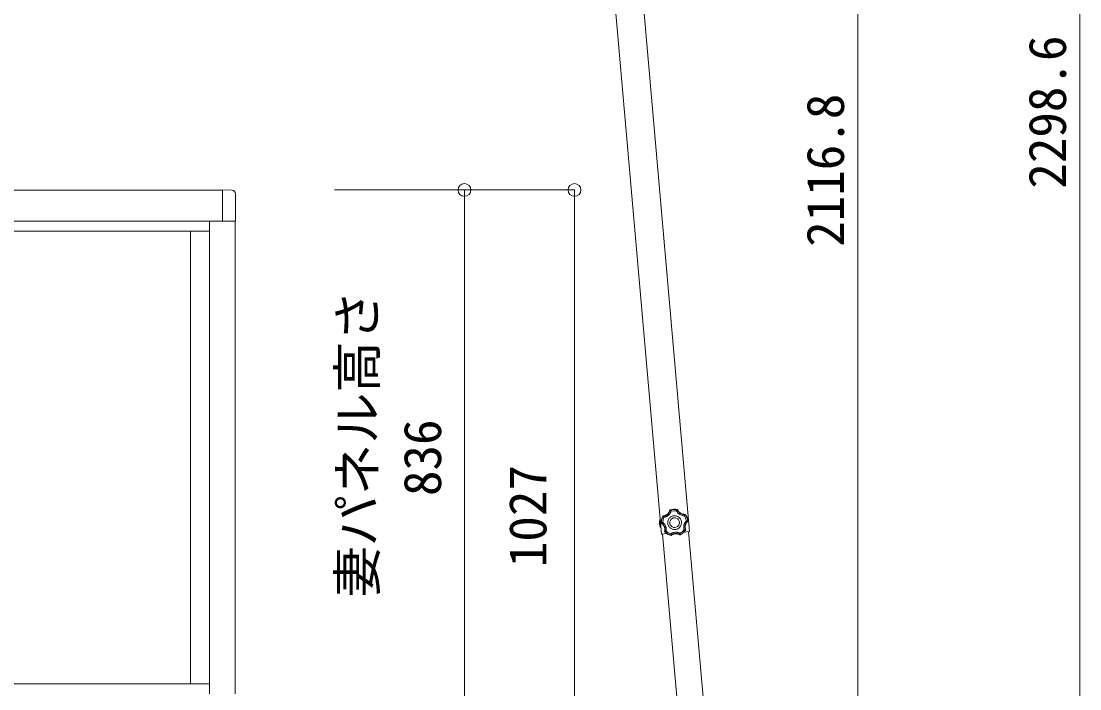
# Model space of a CAD drawing. Units: millimetres at full size. Extents: x -5590 to 5652, y -3902 to 3858.
# Drawn here: x -2313 to -658, y -744 to 300 of the extents above; entities that cross this region are included whole.
import ezdxf
from ezdxf.enums import TextEntityAlignment as Align

# ---------------------------------------------------------------- set-up
doc = ezdxf.new("R2010")
doc.units = ezdxf.units.MM
doc.header["$LTSCALE"] = 20
doc.header["$PDMODE"] = 32
doc.header["$PDSIZE"] = 20
doc.layers.add('0-A_寸法', color=6, linetype='Continuous', lineweight=9)
doc.layers.add('1-0_FRAME', color=7, linetype='Continuous', lineweight=9)
doc.styles.add('ＭＳ ゴシック', font='')
doc.styles.get('ＭＳ ゴシック').set_extended_font_data('MS Gothic')

msp = doc.modelspace()

# ---------------------------------------------------------------- linework, layer by layer
at = {"layer": '0-A_寸法'}
for p, q in [((-657.77, -991.06), (-657.77, 1307.5)), ((-1004.88, -991.06), (-1004.88, 1125.73))]:
    msp.add_line(p, q, dxfattribs=at)
at = {"layer": '1-0_FRAME', "color": 4}
for p, q in [((-1267.98, -497.83), (-1407.43, 1096.08)), ((-1311.81, -501.66), (-1451.26, 1092.25)), ((-1998.37, 36.04), (-3430.37, 36.04)), ((-1998.37, -12.66), (-1998.37, 36.54)), ((-1998.37, 36.54), (-1983.08, 35.74)), ((-1977.87, 30.24), (-1977.87, -12.66)), ((-1998.37, -12.46), (-3430.37, -12.46)), ((-2018.37, -751.46), (-2018.37, -12.46)), ((-1998.37, -12.66), (-1977.87, -12.66)), ((-1978.37, -751.26), (-1978.37, -12.66)), ((-2018.37, -27.96), (-2694.37, -27.96)), ((-2048.37, -735.96), (-2048.37, -27.96)), ((-1287.35, -463.56), (-1287.16, -463.22)), ((-1286.8, -463.5), (-1287.16, -463.22)), ((-1286.8, -463.5), (-1287.16, -463.22)), ((-1314.5, -478.91), (-1313.79, -478.86)), ((-1314.5, -478.91), (-1314.05, -485.4)), ((-1313.79, -478.86), (-1312.88, -491.83)), ((-1309.21, -473.27), (-1309.6, -473.52)), ((-1309.21, -473.27), (-1309.6, -473.52)), ((-1309.33, -473.8), (-1309.6, -473.52)), ((-1308.95, -473.55), (-1309.33, -473.8)), ((-1308.95, -473.55), (-1309.33, -473.8)), ((-1309.21, -473.27), (-1308.95, -473.55)), ((-1298.24, -463.99), (-1298.56, -464.32)), ((-1298.24, -463.99), (-1298.56, -464.32)), ((-1298.33, -464.63), (-1298.56, -464.32)), ((-1298.01, -464.3), (-1298.33, -464.64)), ((-1298.01, -464.3), (-1298.33, -464.63)), ((-1298.24, -463.99), (-1298.01, -464.3)), ((-1286.99, -463.84), (-1287.35, -463.56)), ((-1286.99, -463.84), (-1287.35, -463.56)), ((-1286.8, -463.5), (-1286.99, -463.84)), ((-1275.23, -471.19), (-1275.01, -470.87)), ((-1274.82, -471.39), (-1275.23, -471.19)), ((-1274.82, -471.39), (-1275.23, -471.19)), ((-1274.59, -471.07), (-1275.01, -470.87)), ((-1274.59, -471.07), (-1275.01, -470.87)), ((-1274.59, -471.07), (-1274.82, -471.39)), ((-1313.59, -491.88), (-1314.05, -485.4)), ((-1313.59, -491.88), (-1312.88, -491.83)), ((-1312.28, -484.3), (-1311.92, -484.17)), ((-1312.28, -484.3), (-1312.06, -484.7)), ((-1312.28, -484.3), (-1312.07, -484.7)), ((-1311.7, -484.58), (-1312.06, -484.7)), ((-1311.92, -484.17), (-1311.7, -484.58)), ((-1311.92, -484.17), (-1311.7, -484.58)), ((-1274.39, -495.64), (-1274.33, -495.18)), ((-1274.39, -495.64), (-1274.32, -495.18)), ((-1274.02, -495.75), (-1274.39, -495.64)), ((-1274.32, -495.18), (-1273.96, -495.3)), ((-1274.02, -495.75), (-1273.96, -495.3)), ((-1274.02, -495.75), (-1273.96, -495.3)), ((-1270.97, -481.73), (-1270.81, -481.3)), ((-1270.97, -481.73), (-1270.81, -481.3)), ((-1270.59, -481.8), (-1270.97, -481.73)), ((-1270.81, -481.3), (-1270.43, -481.37)), ((-1270.59, -481.8), (-1270.43, -481.37)), ((-1270.59, -481.8), (-1270.43, -481.37)), ((-1303.45, -500.93), (-1311.81, -501.66)), ((-1269.59, -966.36), (-1310.26, -501.52)), ((-1306.85, -497.6), (-1306.51, -497.43)), ((-1306.85, -497.6), (-1306.73, -498.04)), ((-1306.85, -497.6), (-1306.73, -498.04)), ((-1306.38, -497.87), (-1306.73, -498.04)), ((-1306.51, -497.43), (-1306.38, -497.87)), ((-1306.5, -497.43), (-1306.38, -497.87)), ((-1297.31, -503.54), (-1296.86, -503.46)), ((-1297.31, -503.54), (-1296.86, -503.46)), ((-1297.31, -503.93), (-1297.31, -503.54)), ((-1297.31, -503.93), (-1296.86, -503.84)), ((-1297.31, -503.93), (-1296.86, -503.84)), ((-1296.86, -503.46), (-1296.86, -503.84)), ((-1283.03, -502.49), (-1282.58, -502.51)), ((-1282.98, -502.87), (-1283.03, -502.49)), ((-1283.03, -502.49), (-1282.58, -502.51)), ((-1282.98, -502.87), (-1282.53, -502.89)), ((-1282.98, -502.87), (-1282.53, -502.89)), ((-1282.58, -502.51), (-1282.53, -502.89)), ((-1267.98, -497.83), (-1276.34, -498.56)), ((-1228.78, -962.46), (-1269.42, -497.94)), ((-2018.37, -735.96), (-2694.37, -735.96))]:
    msp.add_line(p, q, dxfattribs=at)
at = {"layer": '1-0_FRAME', "color": 6}
for p, q in [((-1447.8, 36.24), (-1822.97, 36.24)), ((-1619.79, -799.75), (-1619.79, 36.24)), ((-1447.8, 36.24), (-1447.8, -991.06))]:
    msp.add_line(p, q, dxfattribs=at)
at = {"layer": '1-0_FRAME', "color": 4}
for points in [[(-1287.16, -463.22), (-1289.95, -462.85), (-1292.75, -462.86), (-1295.53, -463.24), (-1298.24, -463.99)], [(-1287.16, -463.22), (-1289.95, -462.85), (-1292.75, -462.86), (-1295.53, -463.24), (-1298.24, -463.99)], [(-1287.35, -463.56), (-1290.03, -463.22), (-1292.73, -463.23), (-1295.4, -463.59), (-1298.01, -464.3)], [(-1309.6, -473.52), (-1310.81, -476.06), (-1311.67, -478.73), (-1312.16, -481.49), (-1312.28, -484.3)], [(-1309.6, -473.52), (-1310.81, -476.06), (-1311.67, -478.73), (-1312.16, -481.49), (-1312.28, -484.3)], [(-1309.33, -473.8), (-1310.48, -476.25), (-1311.31, -478.82), (-1311.79, -481.47), (-1311.92, -484.17)], [(-1309.33, -473.8), (-1309.32, -473.81), (-1309.3, -473.83), (-1309.28, -473.86), (-1309.25, -473.89), (-1309.22, -473.94), (-1309.17, -473.99), (-1309.12, -474.05), (-1309.07, -474.11), (-1309.01, -474.18), (-1308.94, -474.26), (-1308.86, -474.36), (-1308.71, -474.54), (-1308.54, -474.73), (-1308.4, -474.89), (-1308.31, -474.99), (-1308.21, -475.1), (-1308.12, -475.21), (-1308.02, -475.32), (-1307.92, -475.42), (-1309.36, -479.3), (-1309.91, -483.4)], [(-1298.56, -464.32), (-1298.76, -464.97), (-1299, -465.59), (-1299.24, -466.13), (-1299.39, -466.43), (-1299.54, -466.73), (-1299.7, -467.02), (-1299.88, -467.31), (-1300.05, -467.6), (-1300.68, -468.48), (-1301.55, -469.49), (-1302.53, -470.41), (-1303.6, -471.21), (-1304.74, -471.9), (-1305.72, -472.36), (-1306.04, -472.49), (-1306.35, -472.6), (-1306.67, -472.71), (-1306.99, -472.81), (-1307.31, -472.91), (-1307.89, -473.05), (-1308.55, -473.17), (-1309.21, -473.27)], [(-1308.95, -473.55), (-1308.29, -473.45), (-1307.64, -473.33), (-1307.06, -473.19), (-1306.74, -473.09), (-1306.43, -472.99), (-1306.11, -472.89), (-1305.8, -472.77), (-1305.5, -472.65), (-1305, -472.43), (-1304.41, -472.13), (-1303.85, -471.8), (-1303.54, -471.61), (-1303.26, -471.43), (-1302.99, -471.24), (-1302.72, -471.04), (-1302.46, -470.83), (-1301.96, -470.4), (-1301.03, -469.47), (-1300.2, -468.45), (-1299.67, -467.65), (-1299.34, -467.08), (-1299.04, -466.49), (-1298.77, -465.88), (-1298.53, -465.27), (-1298.33, -464.63)], [(-1308.95, -473.55), (-1308.94, -473.56), (-1308.93, -473.58), (-1308.91, -473.61), (-1308.89, -473.65), (-1308.87, -473.7), (-1308.84, -473.76), (-1308.8, -473.83), (-1308.76, -473.9), (-1308.72, -473.99), (-1308.67, -474.08), (-1308.62, -474.19), (-1308.5, -474.39), (-1308.38, -474.62), (-1308.28, -474.8), (-1308.21, -474.92), (-1308.14, -475.05), (-1308.07, -475.17), (-1308, -475.3), (-1307.92, -475.42)], [(-1298.33, -464.64), (-1298.29, -464.66), (-1298.22, -464.72), (-1298.1, -464.81), (-1297.96, -464.92), (-1297.78, -465.05), (-1297.58, -465.21), (-1297.37, -465.38), (-1297.14, -465.57), (-1296.9, -465.77), (-1296.66, -465.97), (-1296.91, -466.62), (-1297.19, -467.26), (-1297.46, -467.81), (-1297.63, -468.12), (-1297.8, -468.42), (-1297.98, -468.72), (-1298.16, -469.02), (-1298.36, -469.31), (-1298.98, -470.14), (-1299.88, -471.18), (-1300.89, -472.13), (-1301.25, -472.42), (-1301.52, -472.64), (-1301.8, -472.85), (-1302.09, -473.05), (-1302.37, -473.24), (-1302.76, -473.49), (-1303.36, -473.83), (-1303.97, -474.15), (-1304.59, -474.44), (-1305.23, -474.7), (-1305.89, -474.93), (-1306.56, -475.12), (-1307.24, -475.29), (-1307.92, -475.42)], [(-1280.52, -483.05), (-1280.65, -481.96), (-1280.89, -480.9), (-1281.23, -479.89), (-1281.66, -478.92), (-1282.18, -478.01), (-1282.78, -477.16), (-1283.46, -476.38), (-1284.21, -475.66), (-1285.02, -475.02), (-1285.89, -474.46), (-1286.82, -473.98), (-1287.79, -473.59), (-1288.81, -473.3), (-1289.86, -473.1), (-1290.94, -473.02), (-1292.04, -473.04), (-1293.14, -473.17), (-1294.2, -473.41), (-1295.21, -473.75), (-1296.18, -474.18), (-1297.08, -474.7), (-1297.94, -475.3), (-1298.72, -475.98), (-1299.44, -476.72), (-1300.08, -477.54), (-1300.64, -478.41), (-1301.12, -479.34), (-1301.51, -480.31), (-1301.8, -481.32), (-1301.99, -482.37), (-1302.08, -483.46), (-1302.06, -484.56), (-1301.93, -485.66), (-1301.69, -486.72), (-1301.35, -487.73), (-1300.92, -488.69), (-1300.4, -489.6), (-1299.8, -490.45), (-1299.12, -491.24)], [(-1298.01, -464.3), (-1297.98, -464.34), (-1297.92, -464.41), (-1297.83, -464.52), (-1297.71, -464.66), (-1297.56, -464.83), (-1297.4, -465.03), (-1297.23, -465.24), (-1297.04, -465.48), (-1296.85, -465.72), (-1296.66, -465.97)], [(-1288.45, -465.4), (-1292.59, -465.23), (-1296.66, -465.97)], [(-1287.35, -463.56), (-1287.37, -463.6), (-1287.42, -463.68), (-1287.5, -463.8), (-1287.6, -463.95), (-1287.71, -464.14), (-1287.85, -464.36), (-1287.99, -464.6), (-1288.14, -464.85), (-1288.3, -465.12), (-1288.45, -465.4)], [(-1286.99, -463.84), (-1287.02, -463.87), (-1287.08, -463.94), (-1287.19, -464.04), (-1287.31, -464.17), (-1287.47, -464.33), (-1287.64, -464.51), (-1287.83, -464.72), (-1288.04, -464.93), (-1288.24, -465.16), (-1288.45, -465.4)], [(-1275.23, -471.19), (-1275.24, -471.23), (-1275.28, -471.32), (-1275.32, -471.45), (-1275.38, -471.63), (-1275.46, -471.84), (-1275.55, -472.07), (-1275.64, -472.33), (-1275.75, -472.61), (-1275.87, -472.9), (-1275.98, -473.19), (-1276.69, -473.15), (-1277.39, -473.08), (-1278.08, -472.98), (-1278.77, -472.84), (-1279.46, -472.67), (-1280.46, -472.35), (-1281.74, -471.82), (-1282.97, -471.17), (-1283.49, -470.85), (-1283.79, -470.65), (-1284.08, -470.45), (-1284.36, -470.24), (-1284.63, -470.03), (-1284.97, -469.75), (-1285.49, -469.29), (-1285.99, -468.8), (-1286.46, -468.29), (-1286.92, -467.75), (-1287.34, -467.19), (-1287.74, -466.61), (-1288.11, -466.01), (-1288.45, -465.4)], [(-1286.99, -463.84), (-1286.7, -464.44), (-1286.37, -465.02), (-1286.02, -465.58), (-1285.64, -466.13), (-1285.23, -466.65), (-1284.8, -467.15), (-1284.34, -467.62), (-1283.86, -468.06), (-1283.52, -468.35), (-1283.27, -468.56), (-1283, -468.75), (-1282.73, -468.95), (-1282.46, -469.13), (-1282.08, -469.37), (-1280.93, -469.99), (-1279.71, -470.49), (-1278.77, -470.78), (-1278.45, -470.86), (-1278.12, -470.93), (-1277.79, -470.99), (-1277.47, -471.05), (-1277.14, -471.09), (-1276.56, -471.15), (-1275.89, -471.19), (-1275.23, -471.19)], [(-1275.01, -470.87), (-1275.68, -470.88), (-1276.35, -470.84), (-1276.93, -470.78), (-1277.26, -470.74), (-1277.6, -470.68), (-1277.93, -470.62), (-1278.25, -470.54), (-1278.58, -470.46), (-1279.62, -470.14), (-1280.84, -469.62), (-1282.02, -468.98), (-1283.12, -468.21), (-1284.12, -467.33), (-1284.86, -466.54), (-1285.08, -466.28), (-1285.29, -466.02), (-1285.49, -465.75), (-1285.69, -465.48), (-1285.87, -465.2), (-1286.18, -464.7), (-1286.51, -464.11), (-1286.8, -463.5)], [(-1274.82, -471.39), (-1274.84, -471.43), (-1274.89, -471.51), (-1274.97, -471.63), (-1275.06, -471.79), (-1275.18, -471.98), (-1275.32, -472.19), (-1275.47, -472.42), (-1275.63, -472.67), (-1275.81, -472.93), (-1275.98, -473.19)], [(-1272.9, -480.81), (-1274.02, -476.83), (-1275.98, -473.19)], [(-1270.81, -481.3), (-1271.32, -478.64), (-1272.16, -476.08), (-1273.33, -473.65), (-1274.82, -471.39)], [(-1270.43, -481.37), (-1270.94, -478.6), (-1271.82, -475.94), (-1273.04, -473.42), (-1274.59, -471.07)], [(-1270.43, -481.37), (-1270.94, -478.6), (-1271.82, -475.94), (-1273.04, -473.42), (-1274.59, -471.07)], [(-1312.07, -484.7), (-1311.52, -485.09), (-1311, -485.52), (-1310.56, -485.91), (-1310.32, -486.14), (-1310.08, -486.38), (-1309.85, -486.62), (-1309.63, -486.88), (-1309.41, -487.13), (-1308.76, -488), (-1308.07, -489.14), (-1307.51, -490.36), (-1307.07, -491.62), (-1306.78, -492.92), (-1306.64, -494), (-1306.61, -494.33), (-1306.6, -494.67), (-1306.59, -495.01), (-1306.6, -495.34), (-1306.61, -495.68), (-1306.65, -496.27), (-1306.74, -496.93), (-1306.85, -497.6)], [(-1311.92, -484.17), (-1311.87, -484.16), (-1311.79, -484.12), (-1311.65, -484.06), (-1311.48, -484), (-1311.27, -483.91), (-1311.04, -483.82), (-1310.78, -483.72), (-1310.5, -483.62), (-1310.21, -483.51), (-1309.91, -483.4)], [(-1311.7, -484.58), (-1311.66, -484.55), (-1311.58, -484.5), (-1311.47, -484.42), (-1311.32, -484.31), (-1311.13, -484.19), (-1310.92, -484.05), (-1310.69, -483.9), (-1310.44, -483.73), (-1310.18, -483.57), (-1309.91, -483.4), (-1309.37, -483.84), (-1308.85, -484.3), (-1308.41, -484.74), (-1308.17, -484.99), (-1307.93, -485.24), (-1307.7, -485.51), (-1307.48, -485.77), (-1307.26, -486.05), (-1306.66, -486.89), (-1305.95, -488.08), (-1305.36, -489.33), (-1305.19, -489.76), (-1305.07, -490.09), (-1304.96, -490.42), (-1304.86, -490.75), (-1304.76, -491.08), (-1304.65, -491.53), (-1304.5, -492.2), (-1304.39, -492.88), (-1304.31, -493.56), (-1304.26, -494.25), (-1304.25, -494.95), (-1304.27, -495.65), (-1304.32, -496.34), (-1304.4, -497.04)], [(-1306.51, -497.43), (-1306.39, -496.78), (-1306.31, -496.12), (-1306.27, -495.53), (-1306.25, -495.2), (-1306.25, -494.86), (-1306.26, -494.53), (-1306.27, -494.2), (-1306.29, -493.87), (-1306.35, -493.33), (-1306.45, -492.68), (-1306.58, -492.04), (-1306.67, -491.69), (-1306.76, -491.37), (-1306.86, -491.05), (-1306.97, -490.74), (-1307.08, -490.43), (-1307.34, -489.81), (-1307.93, -488.64), (-1308.65, -487.54), (-1309.25, -486.79), (-1309.69, -486.29), (-1310.16, -485.83), (-1310.65, -485.38), (-1311.16, -484.97), (-1311.7, -484.58)], [(-1299.12, -491.24), (-1298.37, -491.96), (-1297.56, -492.6), (-1296.69, -493.16), (-1295.76, -493.64), (-1294.79, -494.02), (-1293.77, -494.32), (-1292.72, -494.51), (-1291.64, -494.6), (-1290.54, -494.58), (-1289.44, -494.44), (-1288.38, -494.21), (-1287.37, -493.87), (-1286.4, -493.44), (-1285.49, -492.92), (-1284.64, -492.32), (-1283.86, -491.64), (-1283.14, -490.89), (-1282.5, -490.08), (-1281.94, -489.2), (-1281.46, -488.28), (-1281.07, -487.31), (-1280.78, -486.29), (-1280.59, -485.24), (-1280.5, -484.16), (-1280.52, -483.05)], [(-1282.76, -500.37), (-1279.32, -498.08), (-1276.46, -495.08)], [(-1282.58, -502.51), (-1280.2, -501.2), (-1278.03, -499.61), (-1276.08, -497.75), (-1274.39, -495.64)], [(-1282.53, -502.89), (-1280.05, -501.55), (-1277.79, -499.9), (-1275.77, -497.95), (-1274.01, -495.75)], [(-1282.53, -502.89), (-1280.05, -501.55), (-1277.79, -499.89), (-1275.77, -497.95), (-1274.02, -495.75)], [(-1274.33, -495.18), (-1274.37, -495.18), (-1274.46, -495.18), (-1274.61, -495.17), (-1274.79, -495.17), (-1275.01, -495.16), (-1275.26, -495.15), (-1275.54, -495.14), (-1275.84, -495.12), (-1276.15, -495.1), (-1276.46, -495.08), (-1276.64, -494.4), (-1276.79, -493.71), (-1276.91, -493.02), (-1276.99, -492.32), (-1277.04, -491.62), (-1277.05, -490.57), (-1276.94, -489.19), (-1276.7, -487.81), (-1276.56, -487.22), (-1276.46, -486.88), (-1276.36, -486.54), (-1276.25, -486.21), (-1276.13, -485.88), (-1275.97, -485.47), (-1275.69, -484.83), (-1275.38, -484.21), (-1275.04, -483.6), (-1274.67, -483.01), (-1274.27, -482.43), (-1273.84, -481.87), (-1273.39, -481.33), (-1272.9, -480.81)], [(-1274.39, -495.64), (-1274.43, -495.62), (-1274.52, -495.6), (-1274.66, -495.57), (-1274.84, -495.52), (-1275.06, -495.47), (-1275.3, -495.41), (-1275.57, -495.33), (-1275.86, -495.26), (-1276.16, -495.17), (-1276.46, -495.08)], [(-1270.97, -481.73), (-1271.45, -482.19), (-1271.9, -482.68), (-1272.33, -483.18), (-1272.73, -483.71), (-1273.1, -484.27), (-1273.44, -484.83), (-1273.74, -485.41), (-1274.02, -486.01), (-1274.19, -486.41), (-1274.3, -486.72), (-1274.41, -487.04), (-1274.51, -487.35), (-1274.6, -487.67), (-1274.71, -488.1), (-1274.95, -489.39), (-1275.05, -490.7), (-1275.03, -491.69), (-1275.01, -492.02), (-1274.97, -492.35), (-1274.93, -492.68), (-1274.88, -493.01), (-1274.83, -493.34), (-1274.7, -493.91), (-1274.53, -494.55), (-1274.32, -495.18)], [(-1273.96, -495.3), (-1274.17, -494.66), (-1274.34, -494.01), (-1274.46, -493.44), (-1274.52, -493.11), (-1274.57, -492.77), (-1274.61, -492.44), (-1274.65, -492.11), (-1274.67, -491.77), (-1274.68, -490.68), (-1274.57, -489.36), (-1274.32, -488.04), (-1273.93, -486.76), (-1273.4, -485.54), (-1272.88, -484.58), (-1272.7, -484.3), (-1272.52, -484.02), (-1272.32, -483.74), (-1272.12, -483.47), (-1271.92, -483.21), (-1271.54, -482.76), (-1271.08, -482.27), (-1270.59, -481.8)], [(-1270.81, -481.3), (-1270.86, -481.29), (-1270.95, -481.26), (-1271.09, -481.23), (-1271.27, -481.18), (-1271.48, -481.13), (-1271.73, -481.07), (-1272, -481.01), (-1272.29, -480.94), (-1272.59, -480.88), (-1272.9, -480.81)], [(-1270.97, -481.73), (-1271.01, -481.71), (-1271.1, -481.67), (-1271.22, -481.6), (-1271.39, -481.52), (-1271.59, -481.42), (-1271.81, -481.31), (-1272.06, -481.19), (-1272.33, -481.07), (-1272.62, -480.94), (-1272.9, -480.81)], [(-1306.73, -498.04), (-1304.69, -499.98), (-1302.42, -501.62), (-1299.95, -502.94), (-1297.31, -503.93)], [(-1306.73, -498.04), (-1304.69, -499.98), (-1302.42, -501.62), (-1299.95, -502.94), (-1297.31, -503.93)], [(-1306.5, -497.43), (-1306.46, -497.42), (-1306.37, -497.41), (-1306.23, -497.39), (-1306.05, -497.36), (-1305.83, -497.32), (-1305.58, -497.27), (-1305.31, -497.22), (-1305.02, -497.16), (-1304.71, -497.1), (-1304.4, -497.04)], [(-1306.38, -497.87), (-1306.34, -497.86), (-1306.25, -497.82), (-1306.12, -497.77), (-1305.94, -497.7), (-1305.74, -497.61), (-1305.5, -497.52), (-1305.25, -497.41), (-1304.98, -497.29), (-1304.69, -497.17), (-1304.4, -497.04)], [(-1306.38, -497.87), (-1304.41, -499.73), (-1302.22, -501.3), (-1299.85, -502.58), (-1297.31, -503.54)], [(-1304.4, -497.04), (-1301.16, -499.6), (-1297.43, -501.39)], [(-1296.86, -503.46), (-1296.88, -503.41), (-1296.9, -503.32), (-1296.95, -503.19), (-1297, -503.01), (-1297.06, -502.8), (-1297.13, -502.55), (-1297.2, -502.29), (-1297.28, -502), (-1297.35, -501.7), (-1297.43, -501.39), (-1296.84, -501.01), (-1296.23, -500.65), (-1295.61, -500.33), (-1294.97, -500.04), (-1294.31, -499.77), (-1293.32, -499.44), (-1291.97, -499.11), (-1290.59, -498.92), (-1289.98, -498.87), (-1289.63, -498.86), (-1289.27, -498.85), (-1288.92, -498.86), (-1288.57, -498.87), (-1288.14, -498.89), (-1287.44, -498.96), (-1286.76, -499.06), (-1286.07, -499.2), (-1285.39, -499.37), (-1284.72, -499.57), (-1284.05, -499.8), (-1283.4, -500.07), (-1282.76, -500.37)], [(-1297.31, -503.54), (-1297.32, -503.49), (-1297.33, -503.4), (-1297.34, -503.25), (-1297.35, -503.07), (-1297.36, -502.85), (-1297.38, -502.59), (-1297.39, -502.32), (-1297.41, -502.02), (-1297.42, -501.71), (-1297.43, -501.39)], [(-1283.03, -502.49), (-1283.62, -502.18), (-1284.22, -501.9), (-1284.84, -501.65), (-1285.47, -501.43), (-1286.1, -501.25), (-1286.75, -501.1), (-1287.39, -500.99), (-1288.05, -500.91), (-1288.48, -500.88), (-1288.81, -500.86), (-1289.14, -500.86), (-1289.48, -500.86), (-1289.81, -500.87), (-1290.25, -500.9), (-1291.55, -501.07), (-1292.83, -501.38), (-1293.76, -501.71), (-1294.07, -501.83), (-1294.37, -501.96), (-1294.67, -502.1), (-1294.97, -502.25), (-1295.26, -502.41), (-1295.77, -502.7), (-1296.33, -503.06), (-1296.86, -503.46)], [(-1296.86, -503.84), (-1296.32, -503.45), (-1295.75, -503.08), (-1295.25, -502.78), (-1294.95, -502.63), (-1294.65, -502.48), (-1294.35, -502.33), (-1294.04, -502.2), (-1293.73, -502.07), (-1292.7, -501.72), (-1291.4, -501.42), (-1290.07, -501.26), (-1288.73, -501.23), (-1287.41, -501.35), (-1286.34, -501.55), (-1286.01, -501.64), (-1285.69, -501.73), (-1285.37, -501.82), (-1285.05, -501.93), (-1284.73, -502.05), (-1284.19, -502.27), (-1283.58, -502.55), (-1282.98, -502.87)], [(-1283.03, -502.49), (-1283.03, -502.45), (-1283.01, -502.35), (-1282.99, -502.21), (-1282.96, -502.03), (-1282.93, -501.81), (-1282.9, -501.56), (-1282.86, -501.28), (-1282.83, -500.99), (-1282.79, -500.68), (-1282.76, -500.37)], [(-1282.58, -502.51), (-1282.58, -502.46), (-1282.58, -502.37), (-1282.59, -502.22), (-1282.61, -502.04), (-1282.62, -501.82), (-1282.64, -501.56), (-1282.67, -501.29), (-1282.69, -500.99), (-1282.73, -500.68), (-1282.76, -500.37)]]:
    msp.add_lwpolyline(points, dxfattribs=at)
msp.add_lwpolyline([(-1283.8, -483.28), (-1284.06, -481.79), (-1284.6, -480.41), (-1285.38, -479.19), (-1286.37, -478.14), (-1287.54, -477.31), (-1288.86, -476.71), (-1290.29, -476.37), (-1291.81, -476.32), (-1293.31, -476.58), (-1294.68, -477.11), (-1295.91, -477.89), (-1296.95, -478.88), (-1297.79, -480.06), (-1298.39, -481.38), (-1298.73, -482.81), (-1298.77, -484.33), (-1298.52, -485.83), (-1297.98, -487.2), (-1297.2, -488.43), (-1296.21, -489.47), (-1295.04, -490.31), (-1293.72, -490.91), (-1292.28, -491.25), (-1290.77, -491.29), (-1289.27, -491.03), (-1287.89, -490.5), (-1286.67, -489.72), (-1285.63, -488.73), (-1284.79, -487.56), (-1284.19, -486.24), (-1283.85, -484.8)], close=True, dxfattribs=at)
for centre, radius, start, end in [((-1983.37, 30.24), 5.5, 0, 87), ((-1295.18, -484.08), 20, 165.03443, 202.96557)]:
    msp.add_arc(centre, radius, start, end, dxfattribs=at)
at = {"layer": '1-0_FRAME', "color": 6}
for p in [(-1619.79, 36.24), (-1447.8, 36.24)]:
    msp.add_point(p, dxfattribs=at)

# ---------------------------------------------------------------- texts
at = {"layer": '1-0_FRAME', "style": 'ＭＳ ゴシック'}
for s, p in [('2298.6', (-661.77, 38.22)), ('2116.8', (-1008.88, -52.67)), ('妻パネル高さ', (-1740.47, -600.55)), ('836', (-1638.79, -442.25)), ('1027', (-1474.06, -553.49))]:
    msp.add_text(s, height=58.65, rotation=90, dxfattribs=at).set_placement(p, align=Align.BOTTOM_LEFT)

doc.saveas('drawing.dxf')
